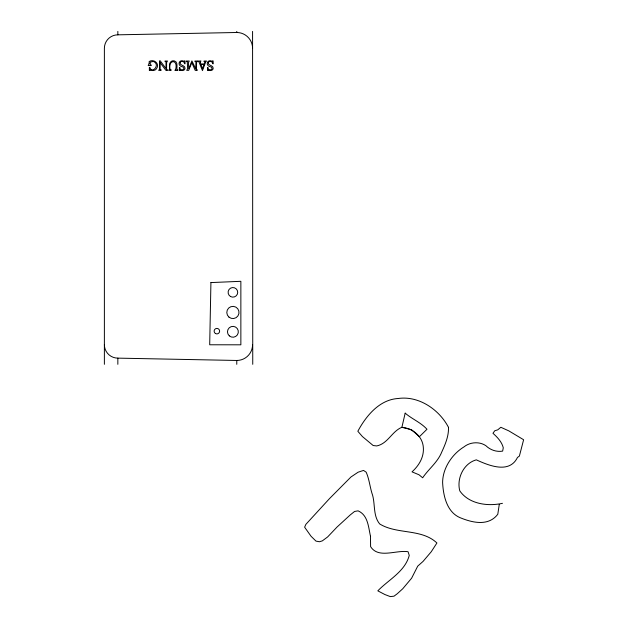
<?xml version="1.0" encoding="UTF-8"?>
<svg xmlns="http://www.w3.org/2000/svg" width="628" height="628" viewBox="0 0 628 628"><rect width="100%" height="100%" fill="white"/><g stroke="black" fill="none" stroke-linecap="round" stroke-linejoin="round"><path stroke-width="0.94" d="M499.26 504.425L497.8 514.238C488.294 526.782 471.801 522.575 459.563 517.456C446.649 511.577 443.235 495.421 442.614 482.492C442.685 468.252 452.011 454.217 463.966 446.9C469.987 442.018 479.423 441.288 485.884 445.699C490.24 449.97 496.528 452.168 502.635 451.124L503.279 447.788C501.819 441.853 497.407 437.284 492.98 433.296L494.746 430.777L497.776 429.827L500.83 427.275L508.837 430.887L523.619 439.741L519.38 456.093L517.48 457.451C509.379 474.046 488.937 465.599 476.322 459.845C463.566 463.307 456.47 478.583 459.798 490.884C468.904 504.103 487.877 506.6 502.463 503.318M104.381 364.319L104.381 48.293A13.463 13.463 0 0 1 117.844 34.83L236.772 32.491A15.81 15.81 0 0 1 252.574 48.293M252.746 364.319L252.574 31.4M104.381 344.662A13.463 13.463 0 0 0 117.844 358.133L236.772 360.472A15.81 15.81 0 0 0 252.574 344.662M236.772 31.4L236.772 32.491M236.772 360.472L236.772 364.319M117.844 31.4L117.844 34.83M117.844 358.133L117.844 364.319M160.195 62.761L160.14 69.826L161.106 69.771L161.106 70.36L158.649 70.36L159.488 69.386L159.567 60.814L160.211 60.814L165.996 68.585L165.996 61.56L165.038 61.607L165.038 61.026L167.48 61.026L166.601 62.517L166.585 69.826L167.48 69.771L167.48 70.36L165.894 70.36L160.211 62.761M169.599 65.186L169.544 69.229L168.642 70.36L171.122 70.36L171.122 69.771L170.172 69.826C167.441 59.456 178.564 58.6 175.62 69.614L174.867 70.36L177.857 70.36L177.857 69.787L176.9 69.826C176.649 67.047 178.156 61.984 174.458 60.932C171.703 59.99 169.285 62.478 169.599 65.186M210.922 282.584L209.697 344.78L240.862 344.811L240.862 281.305L210.922 282.584M195.748 68.264L195.732 68.852L191.917 60.892L188.745 68.735L188.384 62.667L189.279 61.026L186.288 61.026L186.288 61.607L187.262 61.568L187.646 68.735L186.712 70.36L188.69 70.36L191.838 62.651L195.198 70.36L197.239 70.36L197.239 69.787L196.281 69.826L196.635 62.156L197.49 61.026L194.947 61.026L194.947 61.607L195.944 61.56L195.748 68.264M370.481 536.241L370.599 546.627C378.409 559.03 396.103 549.783 408.067 551.722L409.252 555.411C404.974 571.637 388.693 579.573 377.821 590.846L384.933 594.559L390.31 596.6L394.015 596.176L397.249 593.758L402.729 588.774L411.599 578.223L417.73 566.134L423.068 561.393L431.255 551.745L436.915 542.992C421.592 528.415 396.927 534.632 379.681 523.94C373.111 515.988 375.206 504.645 372.6 495.249C369.955 487.713 369.445 479.596 366.171 472.185L363.526 470.427L358.101 472.201L350.958 476.99L329.433 498.679L305.86 524.38L304.627 527.198L311.056 536.265L315.994 541.116L319.424 541.744L322.305 540.889L327.643 536.932L337.055 527.025L350.251 514.921L354.569 511.459L358.078 510.847C368.008 515.133 368.401 527.033 370.481 536.241M448.486 427.346C448.808 436.13 445.307 444.216 441.767 452.003C437.677 462.294 428.72 468.857 422.66 477.79L419.025 474.784L412.023 471.856C419.425 465.136 424.622 456.187 423.17 445.888C421.631 435.432 412.109 428.202 401.889 427.315C391.998 431.185 387.916 443.698 376.714 445.935L373.165 445.527L362.411 436.554L357.834 431.271C366.046 415.94 379.453 399.573 398.207 398.497C418.86 395.522 439.302 409.676 448.486 427.346M149.166 63.546L148.2 65.571L151.215 65.571L151.215 64.982L150.28 65.037L150.28 62.117L153.075 61.489A3.124 3.124 0 0 1 154.417 62.007C160.062 65.391 151.717 74.285 149.841 67.424L149.362 67.424L149.362 70.485L150.1 70.485L150.045 69.841L152.808 70.572L154.786 70.163A4.569 4.569 0 0 0 156.262 69.009C160.313 64.111 154.127 58.475 149.166 61.505L149.166 63.546M180.04 62.674C179.812 65.799 185.103 65.061 185.032 68.224C185.032 70.744 181.657 71.137 180.008 69.896L180.055 70.469L179.38 70.469L179.38 67.534L179.859 67.534C179.498 71.616 186.477 69.614 182.889 66.921C176.484 66.073 178.901 58.294 184.357 61.489L184.287 60.916L184.977 60.916L185.064 63.758L184.538 63.758C184.734 61.387 180.77 60.359 180.04 62.674M208.198 62.674C207.978 65.799 213.261 65.061 213.198 68.224C213.19 70.744 209.815 71.137 208.166 69.896L208.221 70.469L207.538 70.469L207.538 67.534L208.017 67.534C207.656 71.616 214.643 69.614 211.047 66.921C204.642 66.073 207.059 58.294 212.515 61.489L212.445 60.916L213.143 60.916L213.222 63.758L212.704 63.758C212.9 61.387 208.928 60.359 208.198 62.674M405.178 413.145L401.889 427.315L411.473 429.693L419.402 436.711L426.977 429.254C420.697 422.361 412.086 419.127 405.178 413.145M200.238 61.827L200.787 63.985L204.257 63.907L205.058 61.56L204.014 61.607L204.014 61.026L206.51 61.026L205.654 62.007L202.467 70.619L198.825 61.56L197.922 61.607L197.922 61.026L200.976 61.026L200.238 61.827M204.061 64.48L202.554 68.664L200.976 64.48L204.061 64.48M229.314 335.87A5.432 5.432 0 0 0 238.232 332.871A5.432 5.432 0 0 0 231.175 326.646A5.432 5.432 0 0 0 229.314 335.87M228.977 317.132A6.099 6.099 0 0 0 238.915 313.537A6.099 6.099 0 0 0 230.829 306.723A6.099 6.099 0 0 0 228.977 317.132M230.507 296.502A4.804 4.804 0 0 0 237.706 292.342A4.804 4.804 0 0 0 230.507 288.181A4.804 4.804 0 0 0 230.507 296.502M215.506 333.531A2.748 2.748 0 0 0 219.627 331.152A2.748 2.748 0 0 0 215.506 328.774A2.748 2.748 0 0 0 215.506 333.531"/></g></svg>
